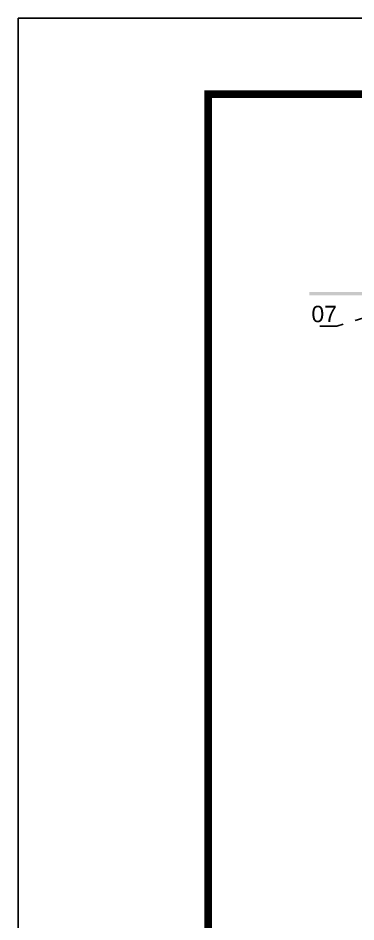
# Model space of a CAD drawing. Header units: metres. Extents: x 3162.2 to 3239.3, y 1435.1 to 1475.8.
# Drawn here: x 3172.76 to 3176.73, y 1465.12 to 1475.75 of the extents above; entities that cross this region are included whole.
import ezdxf

# ---------------------------------------------------------------- set-up
doc = ezdxf.new("R2010")
doc.units = ezdxf.units.M
doc.linetypes.add('CONTORNO_QUADRO_T', pattern=[0.35, 0.2, -0.15])
doc.layers.add('ARQ-FOLHA', color=7, linetype='Continuous')
doc.layers.add('PDF29_Geometry', color=7, linetype='Continuous')
doc.layers.add('PDF29_Solid Fills', color=7, linetype='Continuous', true_color=0x939598)
doc.layers.add('PDF29_Text', color=30, linetype='Continuous', true_color=0xff7f00)
doc.styles.add('PDF ArialMT', font='arial.ttf')

# ---------------------------------------------------------------- blocks, each defined once
blk = doc.blocks.new('FOLHA A2')
at = {"layer": 'ARQ-FOLHA'}
for p, q in [((594, 0), (0, 0)), ((0, 0), (0, -420))]:
    blk.add_line(p, q, dxfattribs=at)
at = {"layer": 'ARQ-FOLHA', "const_width": 1}
blk.add_lwpolyline([(25, -410), (584, -410), (584, -10), (25, -10), (25, -410)], dxfattribs=at)

msp = doc.modelspace()

# ---------------------------------------------------------------- linework, layer by layer
at = {"layer": 'PDF29_Geometry', "color": 150, "linetype": 'CONTORNO_QUADRO_T', "lineweight": 25, "true_color": 0x007fff}
msp.add_lwpolyline([(3176.918, 1472.255), (3176.509, 1472.128), (3176.211, 1472.128)], dxfattribs=at)
at = {"layer": 'PDF29_Solid Fills', "color": 7, "linetype": 'CONTORNO_QUADRO_T', "transparency": 33554559}
for points in [[(3176.185, 1472.532), (3178.624, 1472.532), (3176.185, 1472.492)], [(3178.624, 1472.532), (3176.185, 1472.492), (3178.624, 1472.492)]]:
    msp.add_solid(points, dxfattribs=at)

# ---------------------------------------------------------------- block references
at = {"layer": 'ARQ-FOLHA', "xscale": 0.08944633452801547, "yscale": 0.08944633452801547, "zscale": 0.08944633452801547}
msp.add_blockref('FOLHA A2', (3172.762, 1475.753), dxfattribs=at)

# ---------------------------------------------------------------- texts
at = {"layer": 'PDF29_Text', "linetype": 'CONTORNO_QUADRO_T', "insert": (3176.211, 1472.271), "char_height": 0.1926, "attachment_point": 4, "style": 'PDF ArialMT'}
msp.add_mtext('07', dxfattribs=at)

doc.saveas('drawing.dxf')
